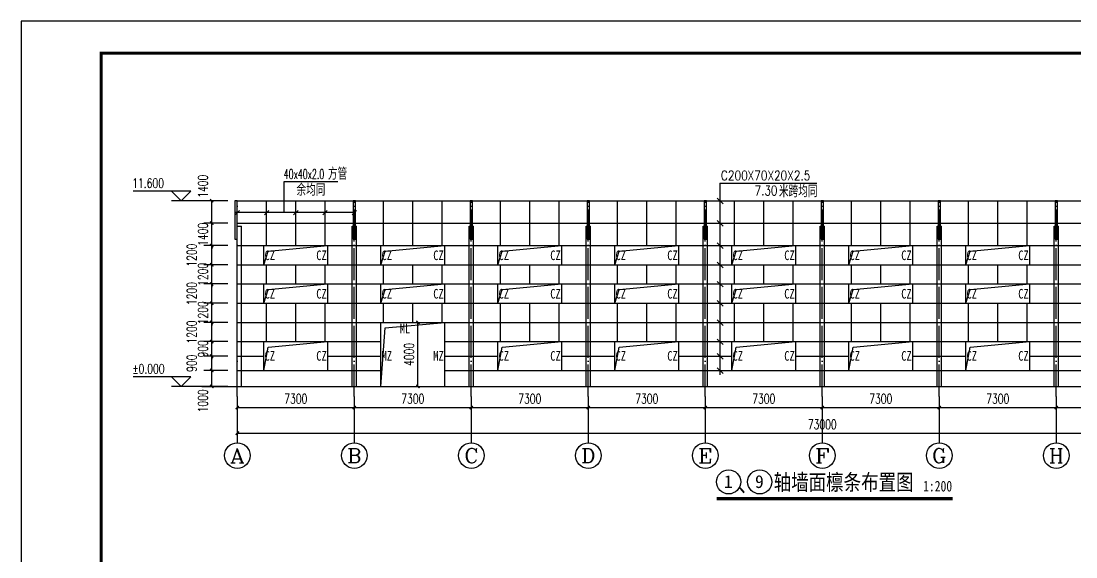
# Model space of a CAD drawing. Extents: x 37237700 to 37865026, y 138877 to 347670.
# Drawn here: x 37651666 to 37717483, y 189414 to 222877 of the extents above; entities that cross this region are included whole.
import ezdxf
from ezdxf.enums import TextEntityAlignment as Align

# ---------------------------------------------------------------- set-up
doc = ezdxf.new("R2010")
doc.units = 0
doc.header["$LTSCALE"] = 1000
doc.header["$MEASUREMENT"] = 0
doc.linetypes.add('ACAD_ISO04W100', pattern=[30.5, 24, -3, 0.5, -3])
doc.linetypes.add('DOTE', pattern=[2.42, 2, -0.2, 0.02, -0.2])
doc.layers.get('0').update_dxf_attribs({"linetype": 'CONTINUOUS'})
doc.layers.get('DEFPOINTS').update_dxf_attribs({"linetype": 'CONTINUOUS'})
for name, color, linetype in [('AXIS', 3, 'CONTINUOUS'), ('AXIS_TEXT', 7, 'CONTINUOUS'), ('DIM_ELEV', 3, 'CONTINUOUS'), ('DOTE', 1, 'ACAD_ISO04W100'), ('PUB_DIM', 3, 'CONTINUOUS'), ('PUB_TEXT', 7, 'CONTINUOUS'), ('PUB_TITLE', 4, 'CONTINUOUS')]:
    doc.layers.add(name, color=color, linetype=linetype)
doc.styles.add('-宋体', font='', dxfattribs={"width": 0.8})
doc.styles.add('_HZTXT', font='txt.shx', dxfattribs={"width": 0.8, "bigfont": 'hztxt.shx'})
doc.styles.add('_TCH_AXIS', font='COMPLEX', dxfattribs={"bigfont": 'GBCBIG'})
doc.styles.add('_TCH_DIM', font='SIMPLEX', dxfattribs={"bigfont": 'GBCBIG'})
doc.styles.add('_TCH_DIM_T3', font='SIMPLEX', dxfattribs={"width": 0.705882, "bigfont": 'GBCBIG'})
doc.styles.add('_TXT', font='SIMPLEX.shx', dxfattribs={"width": 0.6})
doc.styles.add('DIM_FONT', font='SIMPLEX.shx', dxfattribs={"width": 0.8})
doc.styles.get('-宋体').set_extended_font_data('SimSun')
doc.dimstyles.new('_TCH_ARCH&&200', dxfattribs={"dimtxt": 595, "dimasz": 200, "dimexe": 500, "dimexo": 600, "dimgap": 252.5, "dimtad": 1, "dimdec": 0, "dimzin": 0, "dimdsep": 46, "dimtxsty": '_TCH_DIM_T3', "dimblk": 'ARCHTICK', "dimcen": 0.09, "dimclrt": 7, "dimazin": 2, "dimtfac": 1, "dimtdec": 0, "dimtix": 1, "dimtmove": 2, "dimatfit": 3, "dimfxl": 1, "dimtolj": 1, "dimtzin": 0, "dimarcsym": 0})

# ---------------------------------------------------------------- blocks, each defined once
blk = doc.blocks.new('_ArchTick')
at = {"color": 0, "linetype": 'ByBlock', "const_width": 0.4}
blk.add_lwpolyline([(-0.5, -0.5), (0.5, 0.5)], dxfattribs=at)
blk = doc.blocks.new('*D1884')
at = {"layer": 'DEFPOINTS', "color": 0}
for p in [(37676425, 204060), (37676425, 204060), (37676425, 200060)]:
    blk.add_point(p, dxfattribs=at)
at = {"layer": 'PUB_DIM', "color": 0, "lineweight": -2}
for p, q in [((37675825, 204060), (37675925, 204060)), ((37676425, 200060), (37676425, 204060)), ((37675825, 200060), (37675925, 200060))]:
    blk.add_line(p, q, dxfattribs=at)
at = {"layer": 'PUB_DIM', "color": 0, "lineweight": -2, "xscale": 200, "yscale": 200, "zscale": 200}
for p, rotation in [((37676425, 204060), 90), ((37676425, 200060), 270)]:
    blk.add_blockref('_ArchTick', p, dxfattribs=dict(at, rotation=rotation))
at = {"layer": 'PUB_DIM', "color": 7, "insert": (37675875, 202060), "char_height": 595, "attachment_point": 5, "rotation": 90, "style": '_TCH_DIM_T3'}
blk.add_mtext('\\A1;4000', dxfattribs=at)
blk = doc.blocks.new('*D1885')
at = {"layer": 'DEFPOINTS', "color": 0}
for p in [(37663561, 211660), (37665158, 211660), (37665158, 210260)]:
    blk.add_point(p, dxfattribs=at)
at = {"layer": 'PUB_DIM', "color": 0, "lineweight": -2}
for p, q in [((37664558, 211660), (37663061, 211660)), ((37663561, 210260), (37663561, 211660)), ((37664558, 210260), (37663061, 210260))]:
    blk.add_line(p, q, dxfattribs=at)
at = {"layer": 'PUB_DIM', "color": 0, "lineweight": -2, "xscale": 200, "yscale": 200, "zscale": 200}
for p, rotation in [((37663561, 211660), 90), ((37663561, 210260), 270)]:
    blk.add_blockref('_ArchTick', p, dxfattribs=dict(at, rotation=rotation))
at = {"layer": 'PUB_DIM', "color": 7, "insert": (37663011, 212560), "char_height": 595, "attachment_point": 5, "rotation": 90, "style": '_TCH_DIM_T3'}
blk.add_mtext('\\A1;1400', dxfattribs=at)
blk = doc.blocks.new('*D1886')
at = {"layer": 'DEFPOINTS', "color": 0}
for p in [(37663561, 210260), (37665158, 210260), (37665158, 208860)]:
    blk.add_point(p, dxfattribs=at)
at = {"layer": 'PUB_DIM', "color": 0, "lineweight": -2}
for p, q in [((37664558, 210260), (37663061, 210260)), ((37663561, 210260), (37663561, 210460)), ((37663561, 208860), (37663561, 210260)), ((37664558, 208860), (37663061, 208860)), ((37663561, 208860), (37663561, 208660))]:
    blk.add_line(p, q, dxfattribs=at)
at = {"layer": 'PUB_DIM', "color": 0, "lineweight": -2, "xscale": 200, "yscale": 200, "zscale": 200}
for p, rotation in [((37663561, 210260), 270), ((37663561, 208860), 90)]:
    blk.add_blockref('_ArchTick', p, dxfattribs=dict(at, rotation=rotation))
at = {"layer": 'PUB_DIM', "color": 7, "insert": (37663011, 209560), "char_height": 595, "attachment_point": 5, "rotation": 90, "style": '_TCH_DIM_T3'}
blk.add_mtext('\\A1;1400', dxfattribs=at)
blk = doc.blocks.new('*D1887')
at = {"layer": 'DEFPOINTS', "color": 0}
for p in [(37663561, 208860), (37665158, 208860), (37665158, 207660)]:
    blk.add_point(p, dxfattribs=at)
at = {"layer": 'PUB_DIM', "color": 0, "lineweight": -2}
for p, q in [((37664558, 208860), (37663061, 208860)), ((37663561, 207660), (37663561, 208860)), ((37664558, 207660), (37663061, 207660))]:
    blk.add_line(p, q, dxfattribs=at)
at = {"layer": 'PUB_DIM', "color": 0, "lineweight": -2, "xscale": 200, "yscale": 200, "zscale": 200}
for p, rotation in [((37663561, 208860), 90), ((37663561, 207660), 270)]:
    blk.add_blockref('_ArchTick', p, dxfattribs=dict(at, rotation=rotation))
at = {"layer": 'PUB_DIM', "color": 7, "insert": (37662311, 208260), "char_height": 595, "attachment_point": 5, "rotation": 90, "style": '_TCH_DIM_T3'}
blk.add_mtext('\\A1;1200', dxfattribs=at)
blk = doc.blocks.new('*D1888')
at = {"layer": 'DEFPOINTS', "color": 0}
for p in [(37663561, 207660), (37665158, 207660), (37665158, 206460)]:
    blk.add_point(p, dxfattribs=at)
at = {"layer": 'PUB_DIM', "color": 0, "lineweight": -2}
for p, q in [((37664558, 207660), (37663061, 207660)), ((37663561, 207660), (37663561, 207860)), ((37663561, 206460), (37663561, 207660)), ((37664558, 206460), (37663061, 206460)), ((37663561, 206460), (37663561, 206260))]:
    blk.add_line(p, q, dxfattribs=at)
at = {"layer": 'PUB_DIM', "color": 0, "lineweight": -2, "xscale": 200, "yscale": 200, "zscale": 200}
for p, rotation in [((37663561, 207660), 270), ((37663561, 206460), 90)]:
    blk.add_blockref('_ArchTick', p, dxfattribs=dict(at, rotation=rotation))
at = {"layer": 'PUB_DIM', "color": 7, "insert": (37663011, 207060), "char_height": 595, "attachment_point": 5, "rotation": 90, "style": '_TCH_DIM_T3'}
blk.add_mtext('\\A1;1200', dxfattribs=at)
blk = doc.blocks.new('*D1889')
at = {"layer": 'DEFPOINTS', "color": 0}
for p in [(37663561, 206460), (37665158, 206460), (37665158, 205260)]:
    blk.add_point(p, dxfattribs=at)
at = {"layer": 'PUB_DIM', "color": 0, "lineweight": -2}
for p, q in [((37664558, 206460), (37663061, 206460)), ((37663561, 205260), (37663561, 206460)), ((37664558, 205260), (37663061, 205260))]:
    blk.add_line(p, q, dxfattribs=at)
at = {"layer": 'PUB_DIM', "color": 0, "lineweight": -2, "xscale": 200, "yscale": 200, "zscale": 200}
for p, rotation in [((37663561, 206460), 90), ((37663561, 205260), 270)]:
    blk.add_blockref('_ArchTick', p, dxfattribs=dict(at, rotation=rotation))
at = {"layer": 'PUB_DIM', "color": 7, "insert": (37662311, 205860), "char_height": 595, "attachment_point": 5, "rotation": 90, "style": '_TCH_DIM_T3'}
blk.add_mtext('\\A1;1200', dxfattribs=at)
blk = doc.blocks.new('*D1890')
at = {"layer": 'DEFPOINTS', "color": 0}
for p in [(37663561, 205260), (37665158, 205260), (37665158, 204060)]:
    blk.add_point(p, dxfattribs=at)
at = {"layer": 'PUB_DIM', "color": 0, "lineweight": -2}
for p, q in [((37663561, 205260), (37663561, 205460)), ((37664558, 205260), (37663061, 205260)), ((37663561, 204060), (37663561, 205260)), ((37664558, 204060), (37663061, 204060)), ((37663561, 204060), (37663561, 203860))]:
    blk.add_line(p, q, dxfattribs=at)
at = {"layer": 'PUB_DIM', "color": 0, "lineweight": -2, "xscale": 200, "yscale": 200, "zscale": 200}
for p, rotation in [((37663561, 205260), 270), ((37663561, 204060), 90)]:
    blk.add_blockref('_ArchTick', p, dxfattribs=dict(at, rotation=rotation))
at = {"layer": 'PUB_DIM', "color": 7, "insert": (37663011, 204660), "char_height": 595, "attachment_point": 5, "rotation": 90, "style": '_TCH_DIM_T3'}
blk.add_mtext('\\A1;1200', dxfattribs=at)
blk = doc.blocks.new('*D1891')
at = {"layer": 'DEFPOINTS', "color": 0}
for p in [(37663561, 204060), (37665158, 204060), (37665158, 202860)]:
    blk.add_point(p, dxfattribs=at)
at = {"layer": 'PUB_DIM', "color": 0, "lineweight": -2}
for p, q in [((37664558, 204060), (37663061, 204060)), ((37663561, 202860), (37663561, 204060)), ((37664558, 202860), (37663061, 202860))]:
    blk.add_line(p, q, dxfattribs=at)
at = {"layer": 'PUB_DIM', "color": 0, "lineweight": -2, "xscale": 200, "yscale": 200, "zscale": 200}
for p, rotation in [((37663561, 204060), 90), ((37663561, 202860), 270)]:
    blk.add_blockref('_ArchTick', p, dxfattribs=dict(at, rotation=rotation))
at = {"layer": 'PUB_DIM', "color": 7, "insert": (37662311, 203460), "char_height": 595, "attachment_point": 5, "rotation": 90, "style": '_TCH_DIM_T3'}
blk.add_mtext('\\A1;1200', dxfattribs=at)
blk = doc.blocks.new('*D1892')
at = {"layer": 'DEFPOINTS', "color": 0}
for p in [(37663561, 202860), (37665158, 202860), (37665158, 201960)]:
    blk.add_point(p, dxfattribs=at)
at = {"layer": 'PUB_DIM', "color": 0, "lineweight": -2}
for p, q in [((37664558, 202860), (37663061, 202860)), ((37663561, 202860), (37663561, 203060)), ((37663561, 201960), (37663561, 202860)), ((37664558, 201960), (37663061, 201960)), ((37663561, 201960), (37663561, 201760))]:
    blk.add_line(p, q, dxfattribs=at)
at = {"layer": 'PUB_DIM', "color": 0, "lineweight": -2, "xscale": 200, "yscale": 200, "zscale": 200}
for p, rotation in [((37663561, 202860), 270), ((37663561, 201960), 90)]:
    blk.add_blockref('_ArchTick', p, dxfattribs=dict(at, rotation=rotation))
at = {"layer": 'PUB_DIM', "color": 7, "insert": (37663011, 202410), "char_height": 595, "attachment_point": 5, "rotation": 90, "style": '_TCH_DIM_T3'}
blk.add_mtext('\\A1;900', dxfattribs=at)
blk = doc.blocks.new('*D1893')
at = {"layer": 'DEFPOINTS', "color": 0}
for p in [(37663561, 201960), (37665158, 201960), (37665158, 201060)]:
    blk.add_point(p, dxfattribs=at)
at = {"layer": 'PUB_DIM', "color": 0, "lineweight": -2}
for p, q in [((37664558, 201960), (37663061, 201960)), ((37663561, 201060), (37663561, 201960)), ((37664558, 201060), (37663061, 201060))]:
    blk.add_line(p, q, dxfattribs=at)
at = {"layer": 'PUB_DIM', "color": 0, "lineweight": -2, "xscale": 200, "yscale": 200, "zscale": 200}
for p, rotation in [((37663561, 201960), 90), ((37663561, 201060), 270)]:
    blk.add_blockref('_ArchTick', p, dxfattribs=dict(at, rotation=rotation))
at = {"layer": 'PUB_DIM', "color": 7, "insert": (37662311, 201510), "char_height": 595, "attachment_point": 5, "rotation": 90, "style": '_TCH_DIM_T3'}
blk.add_mtext('\\A1;900', dxfattribs=at)
blk = doc.blocks.new('*D1894')
at = {"layer": 'DEFPOINTS', "color": 0}
for p in [(37663561, 201060), (37665158, 201060), (37665158, 200060)]:
    blk.add_point(p, dxfattribs=at)
at = {"layer": 'PUB_DIM', "color": 0, "lineweight": -2}
for p, q in [((37664558, 201060), (37663061, 201060)), ((37663561, 200060), (37663561, 201060)), ((37664558, 200060), (37663061, 200060))]:
    blk.add_line(p, q, dxfattribs=at)
at = {"layer": 'PUB_DIM', "color": 0, "lineweight": -2, "xscale": 200, "yscale": 200, "zscale": 200}
for p, rotation in [((37663561, 201060), 90), ((37663561, 200060), 270)]:
    blk.add_blockref('_ArchTick', p, dxfattribs=dict(at, rotation=rotation))
at = {"layer": 'PUB_DIM', "color": 7, "insert": (37663011, 199160), "char_height": 595, "attachment_point": 5, "rotation": 90, "style": '_TCH_DIM_T3'}
blk.add_mtext('\\A1;1000', dxfattribs=at)
blk = doc.blocks.new('*D1906')
at = {"layer": 'AXIS', "color": 0, "lineweight": -2}
for p, q in [((37665158, 198833), (37665158, 198242)), ((37672458, 198833), (37672458, 198242)), ((37665158, 198742), (37672458, 198742))]:
    blk.add_line(p, q, dxfattribs=at)
at = {"layer": 'DEFPOINTS', "color": 0}
for p in [(37665158, 199433), (37672458, 199433), (37672458, 198742)]:
    blk.add_point(p, dxfattribs=at)
at = {"layer": 'AXIS', "color": 0, "lineweight": -2, "xscale": 200, "yscale": 200, "zscale": 200, "rotation": 180}
blk.add_blockref('_ArchTick', (37665158, 198742), dxfattribs=at)
at = {"layer": 'AXIS', "color": 0, "lineweight": -2, "xscale": 200, "yscale": 200, "zscale": 200}
blk.add_blockref('_ArchTick', (37672458, 198742), dxfattribs=at)
at = {"layer": 'AXIS', "color": 7, "insert": (37668808, 199292), "char_height": 595, "attachment_point": 5, "style": '_TCH_DIM_T3'}
blk.add_mtext('\\A1;7300', dxfattribs=at)
blk = doc.blocks.new('*D1907')
at = {"layer": 'AXIS', "color": 0, "lineweight": -2}
for p, q in [((37672458, 198833), (37672458, 198242)), ((37679758, 198833), (37679758, 198242)), ((37672458, 198742), (37679758, 198742))]:
    blk.add_line(p, q, dxfattribs=at)
at = {"layer": 'DEFPOINTS', "color": 0}
for p in [(37672458, 199433), (37679758, 199433), (37679758, 198742)]:
    blk.add_point(p, dxfattribs=at)
at = {"layer": 'AXIS', "color": 0, "lineweight": -2, "xscale": 200, "yscale": 200, "zscale": 200, "rotation": 180}
blk.add_blockref('_ArchTick', (37672458, 198742), dxfattribs=at)
at = {"layer": 'AXIS', "color": 0, "lineweight": -2, "xscale": 200, "yscale": 200, "zscale": 200}
blk.add_blockref('_ArchTick', (37679758, 198742), dxfattribs=at)
at = {"layer": 'AXIS', "color": 7, "insert": (37676108, 199292), "char_height": 595, "attachment_point": 5, "style": '_TCH_DIM_T3'}
blk.add_mtext('\\A1;7300', dxfattribs=at)
blk = doc.blocks.new('*D1908')
at = {"layer": 'AXIS', "color": 0, "lineweight": -2}
for p, q in [((37679758, 198833), (37679758, 198242)), ((37687058, 198833), (37687058, 198242)), ((37679758, 198742), (37687058, 198742))]:
    blk.add_line(p, q, dxfattribs=at)
at = {"layer": 'DEFPOINTS', "color": 0}
for p in [(37679758, 199433), (37687058, 199433), (37687058, 198742)]:
    blk.add_point(p, dxfattribs=at)
at = {"layer": 'AXIS', "color": 0, "lineweight": -2, "xscale": 200, "yscale": 200, "zscale": 200, "rotation": 180}
blk.add_blockref('_ArchTick', (37679758, 198742), dxfattribs=at)
at = {"layer": 'AXIS', "color": 0, "lineweight": -2, "xscale": 200, "yscale": 200, "zscale": 200}
blk.add_blockref('_ArchTick', (37687058, 198742), dxfattribs=at)
at = {"layer": 'AXIS', "color": 7, "insert": (37683408, 199292), "char_height": 595, "attachment_point": 5, "style": '_TCH_DIM_T3'}
blk.add_mtext('\\A1;7300', dxfattribs=at)
blk = doc.blocks.new('*D1909')
at = {"layer": 'AXIS', "color": 0, "lineweight": -2}
for p, q in [((37687058, 198833), (37687058, 198242)), ((37694358, 198833), (37694358, 198242)), ((37687058, 198742), (37694358, 198742))]:
    blk.add_line(p, q, dxfattribs=at)
at = {"layer": 'DEFPOINTS', "color": 0}
for p in [(37687058, 199433), (37694358, 199433), (37694358, 198742)]:
    blk.add_point(p, dxfattribs=at)
at = {"layer": 'AXIS', "color": 0, "lineweight": -2, "xscale": 200, "yscale": 200, "zscale": 200, "rotation": 180}
blk.add_blockref('_ArchTick', (37687058, 198742), dxfattribs=at)
at = {"layer": 'AXIS', "color": 0, "lineweight": -2, "xscale": 200, "yscale": 200, "zscale": 200}
blk.add_blockref('_ArchTick', (37694358, 198742), dxfattribs=at)
at = {"layer": 'AXIS', "color": 7, "insert": (37690708, 199292), "char_height": 595, "attachment_point": 5, "style": '_TCH_DIM_T3'}
blk.add_mtext('\\A1;7300', dxfattribs=at)
blk = doc.blocks.new('*D1910')
at = {"layer": 'AXIS', "color": 0, "lineweight": -2}
for p, q in [((37694358, 198833), (37694358, 198242)), ((37701658, 198833), (37701658, 198242)), ((37694358, 198742), (37701658, 198742))]:
    blk.add_line(p, q, dxfattribs=at)
at = {"layer": 'DEFPOINTS', "color": 0}
for p in [(37694358, 199433), (37701658, 199433), (37701658, 198742)]:
    blk.add_point(p, dxfattribs=at)
at = {"layer": 'AXIS', "color": 0, "lineweight": -2, "xscale": 200, "yscale": 200, "zscale": 200, "rotation": 180}
blk.add_blockref('_ArchTick', (37694358, 198742), dxfattribs=at)
at = {"layer": 'AXIS', "color": 0, "lineweight": -2, "xscale": 200, "yscale": 200, "zscale": 200}
blk.add_blockref('_ArchTick', (37701658, 198742), dxfattribs=at)
at = {"layer": 'AXIS', "color": 7, "insert": (37698008, 199292), "char_height": 595, "attachment_point": 5, "style": '_TCH_DIM_T3'}
blk.add_mtext('\\A1;7300', dxfattribs=at)
blk = doc.blocks.new('*D1911')
at = {"layer": 'AXIS', "color": 0, "lineweight": -2}
for p, q in [((37701658, 198833), (37701658, 198242)), ((37708958, 198833), (37708958, 198242)), ((37701658, 198742), (37708958, 198742))]:
    blk.add_line(p, q, dxfattribs=at)
at = {"layer": 'DEFPOINTS', "color": 0}
for p in [(37701658, 199433), (37708958, 199433), (37708958, 198742)]:
    blk.add_point(p, dxfattribs=at)
at = {"layer": 'AXIS', "color": 0, "lineweight": -2, "xscale": 200, "yscale": 200, "zscale": 200, "rotation": 180}
blk.add_blockref('_ArchTick', (37701658, 198742), dxfattribs=at)
at = {"layer": 'AXIS', "color": 0, "lineweight": -2, "xscale": 200, "yscale": 200, "zscale": 200}
blk.add_blockref('_ArchTick', (37708958, 198742), dxfattribs=at)
at = {"layer": 'AXIS', "color": 7, "insert": (37705308, 199292), "char_height": 595, "attachment_point": 5, "style": '_TCH_DIM_T3'}
blk.add_mtext('\\A1;7300', dxfattribs=at)
blk = doc.blocks.new('*D1912')
at = {"layer": 'AXIS', "color": 0, "lineweight": -2}
for p, q in [((37708958, 198833), (37708958, 198242)), ((37716258, 198833), (37716258, 198242)), ((37708958, 198742), (37716258, 198742))]:
    blk.add_line(p, q, dxfattribs=at)
at = {"layer": 'DEFPOINTS', "color": 0}
for p in [(37708958, 199433), (37716258, 199433), (37716258, 198742)]:
    blk.add_point(p, dxfattribs=at)
at = {"layer": 'AXIS', "color": 0, "lineweight": -2, "xscale": 200, "yscale": 200, "zscale": 200, "rotation": 180}
blk.add_blockref('_ArchTick', (37708958, 198742), dxfattribs=at)
at = {"layer": 'AXIS', "color": 0, "lineweight": -2, "xscale": 200, "yscale": 200, "zscale": 200}
blk.add_blockref('_ArchTick', (37716258, 198742), dxfattribs=at)
at = {"layer": 'AXIS', "color": 7, "insert": (37712608, 199292), "char_height": 595, "attachment_point": 5, "style": '_TCH_DIM_T3'}
blk.add_mtext('\\A1;7300', dxfattribs=at)
blk = doc.blocks.new('*D1913')
at = {"layer": 'AXIS', "color": 0, "lineweight": -2}
for p, q in [((37716258, 198833), (37716258, 198242)), ((37723558, 198833), (37723558, 198242)), ((37716258, 198742), (37723558, 198742))]:
    blk.add_line(p, q, dxfattribs=at)
at = {"layer": 'DEFPOINTS', "color": 0}
for p in [(37716258, 199433), (37723558, 199433), (37723558, 198742)]:
    blk.add_point(p, dxfattribs=at)
at = {"layer": 'AXIS', "color": 0, "lineweight": -2, "xscale": 200, "yscale": 200, "zscale": 200, "rotation": 180}
blk.add_blockref('_ArchTick', (37716258, 198742), dxfattribs=at)
at = {"layer": 'AXIS', "color": 0, "lineweight": -2, "xscale": 200, "yscale": 200, "zscale": 200}
blk.add_blockref('_ArchTick', (37723558, 198742), dxfattribs=at)
at = {"layer": 'AXIS', "color": 7, "insert": (37719908, 199292), "char_height": 595, "attachment_point": 5, "style": '_TCH_DIM_T3'}
blk.add_mtext('\\A1;7300', dxfattribs=at)
blk = doc.blocks.new('*D1916')
at = {"layer": 'AXIS', "color": 0, "lineweight": -2}
for p, q in [((37665158, 198833), (37665158, 196642)), ((37738158, 198833), (37738158, 196642)), ((37665158, 197142), (37738158, 197142))]:
    blk.add_line(p, q, dxfattribs=at)
at = {"layer": 'DEFPOINTS', "color": 0}
for p in [(37665158, 199433), (37738158, 199433), (37738158, 197142)]:
    blk.add_point(p, dxfattribs=at)
at = {"layer": 'AXIS', "color": 0, "lineweight": -2, "xscale": 200, "yscale": 200, "zscale": 200, "rotation": 180}
blk.add_blockref('_ArchTick', (37665158, 197142), dxfattribs=at)
at = {"layer": 'AXIS', "color": 0, "lineweight": -2, "xscale": 200, "yscale": 200, "zscale": 200}
blk.add_blockref('_ArchTick', (37738158, 197142), dxfattribs=at)
at = {"layer": 'AXIS', "color": 7, "insert": (37701658, 197692), "char_height": 595, "attachment_point": 5, "style": '_TCH_DIM_T3'}
blk.add_mtext('\\A1;73000', dxfattribs=at)

msp = doc.modelspace()

# ---------------------------------------------------------------- linework, layer by layer
for p, q in [((37668081.9, 210913.9, 0), (37668081.9, 212855.1, 0)), ((37668081.9, 212855.1, 0), (37671438, 212855.1, 0)), ((37695275, 212750.2), (37701316.6, 212750.2)), ((37695275, 212750.2), (37695275, 200778.5)), ((37665158.5, 211660.3), (37665008.5, 211660.3)), ((37665008.5, 211660.3), (37665008.5, 209251.4)), ((37665158.5, 211660.3), (37665008.5, 211660.3)), ((37665158.5, 211660.3), (37738158.5, 211660.3)), ((37665158.5, 209251.4), (37665158.5, 211660.3)), ((37666983.5, 208860.3), (37666983.5, 211660.3)), ((37668808.5, 208860.3), (37668808.5, 211660.3)), ((37670633.5, 208860.3), (37670633.5, 211660.3)), ((37672383.5, 211660.3), (37672383.5, 209251.4)), ((37672533.5, 211660.3), (37672383.5, 211660.3)), ((37672383.5, 211660.3), (37672383.5, 209251.4)), ((37672533.5, 211660.3), (37672383.5, 211660.3)), ((37672533.5, 209251.4), (37672533.5, 211660.3)), ((37672533.5, 209251.4), (37672533.5, 211660.3)), ((37674283.5, 208860.3), (37674283.5, 211660.3)), ((37676108.5, 208860.3), (37676108.5, 211660.3)), ((37677933.5, 208860.3), (37677933.5, 211660.3)), ((37679683.5, 211660.3), (37679683.5, 209251.4)), ((37679833.5, 211660.3), (37679683.5, 211660.3)), ((37679683.5, 211660.3), (37679683.5, 209251.4)), ((37679833.5, 211660.3), (37679683.5, 211660.3)), ((37679833.5, 209251.4), (37679833.5, 211660.3)), ((37679833.5, 209251.4), (37679833.5, 211660.3)), ((37681583.5, 208860.3), (37681583.5, 211660.3)), ((37683408.5, 208860.3), (37683408.5, 211660.3)), ((37685233.5, 208860.3), (37685233.5, 211660.3)), ((37686983.5, 211660.3), (37686983.5, 209251.4)), ((37687133.5, 211660.3), (37686983.5, 211660.3)), ((37686983.5, 211660.3), (37686983.5, 209251.4)), ((37687133.5, 211660.3), (37686983.5, 211660.3)), ((37687133.5, 209251.4), (37687133.5, 211660.3)), ((37687133.5, 209251.4), (37687133.5, 211660.3)), ((37688883.5, 208860.3), (37688883.5, 211660.3)), ((37690708.5, 208860.3), (37690708.5, 211660.3)), ((37692533.5, 208860.3), (37692533.5, 211660.3)), ((37694283.5, 211660.3), (37694283.5, 209251.4)), ((37694433.5, 211660.3), (37694283.5, 211660.3)), ((37694283.5, 211660.3), (37694283.5, 209251.4)), ((37694433.5, 211660.3), (37694283.5, 211660.3)), ((37694433.5, 209251.4), (37694433.5, 211660.3)), ((37694433.5, 209251.4), (37694433.5, 211660.3)), ((37695101, 211819.1), (37695482.4, 211471)), ((37696183.5, 208860.3), (37696183.5, 211660.3)), ((37698008.5, 208860.3), (37698008.5, 211660.3)), ((37699833.5, 208860.3), (37699833.5, 211660.3)), ((37701583.5, 211660.3), (37701583.5, 209251.4)), ((37701733.5, 211660.3), (37701583.5, 211660.3)), ((37701583.5, 211660.3), (37701583.5, 209251.4)), ((37701733.5, 211660.3), (37701583.5, 211660.3)), ((37701733.5, 209251.4), (37701733.5, 211660.3)), ((37701733.5, 209251.4), (37701733.5, 211660.3)), ((37703483.5, 208860.3), (37703483.5, 211660.3)), ((37705308.5, 208860.3), (37705308.5, 211660.3)), ((37707133.5, 208860.3), (37707133.5, 211660.3)), ((37708883.5, 211660.3), (37708883.5, 209251.4)), ((37709033.5, 211660.3), (37708883.5, 211660.3)), ((37708883.5, 211660.3), (37708883.5, 209251.4)), ((37709033.5, 211660.3), (37708883.5, 211660.3)), ((37709033.5, 209251.4), (37709033.5, 211660.3)), ((37709033.5, 209251.4), (37709033.5, 211660.3)), ((37710783.5, 208860.3), (37710783.5, 211660.3)), ((37712608.5, 208860.3), (37712608.5, 211660.3)), ((37714433.5, 208860.3), (37714433.5, 211660.3)), ((37716183.5, 211660.3), (37716183.5, 209251.4)), ((37716333.5, 211660.3), (37716183.5, 211660.3)), ((37716183.5, 211660.3), (37716183.5, 209251.4)), ((37716333.5, 211660.3), (37716183.5, 211660.3)), ((37716333.5, 209251.4), (37716333.5, 211660.3)), ((37716333.5, 209251.4), (37716333.5, 211660.3)), ((37665295.5, 211050.9), (37665021.5, 210776.9)), ((37672505.8, 210913.9), (37665070.5, 210913.9)), ((37667120.5, 211050.9), (37666846.5, 210776.9)), ((37668945.5, 211050.9), (37668671.5, 210776.9)), ((37670770.5, 211050.9), (37670496.5, 210776.9)), ((37672595.5, 211050.9), (37672321.5, 210776.9)), ((37665158.5, 210260.3), (37738158.5, 210260.3)), ((37665158.5, 200060.3), (37665158.5, 210060.3)), ((37665158.5, 210060.3), (37665418.5, 210060.3)), ((37665418.5, 200060.3), (37665418.5, 210060.3)), ((37672328.5, 200060.3), (37672328.5, 210060.3)), ((37672328.5, 210060.3), (37672588.5, 210060.3)), ((37672588.5, 200060.3), (37672588.5, 210060.3)), ((37679628.5, 200060.3), (37679628.5, 210060.3)), ((37679628.5, 210060.3), (37679888.5, 210060.3)), ((37679888.5, 200060.3), (37679888.5, 210060.3)), ((37686928.5, 200060.3), (37686928.5, 210060.3)), ((37686928.5, 210060.3), (37687188.5, 210060.3)), ((37687188.5, 200060.3), (37687188.5, 210060.3)), ((37694228.5, 200060.3), (37694228.5, 210060.3)), ((37694228.5, 210060.3), (37694488.5, 210060.3)), ((37694488.5, 200060.3), (37694488.5, 210060.3)), ((37695101, 210419.1), (37695482.4, 210071)), ((37701528.5, 200060.3), (37701528.5, 210060.3)), ((37701528.5, 210060.3), (37701788.5, 210060.3)), ((37701788.5, 200060.3), (37701788.5, 210060.3)), ((37708828.5, 200060.3), (37708828.5, 210060.3)), ((37708828.5, 210060.3), (37709088.5, 210060.3)), ((37709088.5, 200060.3), (37709088.5, 210060.3)), ((37716128.5, 200060.3), (37716128.5, 210060.3)), ((37716128.5, 210060.3), (37716388.5, 210060.3)), ((37716388.5, 200060.3), (37716388.5, 210060.3)), ((37665008.5, 209251.4), (37665158.5, 209251.4)), ((37665008.5, 209251.4), (37665158.5, 209251.4)), ((37665158.5, 208860.3), (37738158.5, 208860.3)), ((37666808.5, 207660.3), (37666808.5, 208860.3)), ((37670808.5, 207660.3), (37670808.5, 208860.3)), ((37672383.5, 209251.4), (37672533.5, 209251.4)), ((37672383.5, 209251.4), (37672533.5, 209251.4)), ((37674108.5, 207660.3), (37674108.5, 208860.3)), ((37678108.5, 207660.3), (37678108.5, 208860.3)), ((37679683.5, 209251.4), (37679833.5, 209251.4)), ((37679683.5, 209251.4), (37679833.5, 209251.4)), ((37681408.5, 207660.3), (37681408.5, 208860.3)), ((37685408.5, 207660.3), (37685408.5, 208860.3)), ((37686983.5, 209251.4), (37687133.5, 209251.4)), ((37686983.5, 209251.4), (37687133.5, 209251.4)), ((37688708.5, 207660.3), (37688708.5, 208860.3)), ((37692708.5, 207660.3), (37692708.5, 208860.3)), ((37694283.5, 209251.4), (37694433.5, 209251.4)), ((37694283.5, 209251.4), (37694433.5, 209251.4)), ((37695101, 209019.1), (37695482.4, 208671)), ((37696008.5, 207660.3), (37696008.5, 208860.3)), ((37700008.5, 207660.3), (37700008.5, 208860.3)), ((37701583.5, 209251.4), (37701733.5, 209251.4)), ((37701583.5, 209251.4), (37701733.5, 209251.4)), ((37703308.5, 207660.3), (37703308.5, 208860.3)), ((37707308.5, 207660.3), (37707308.5, 208860.3)), ((37708883.5, 209251.4), (37709033.5, 209251.4)), ((37708883.5, 209251.4), (37709033.5, 209251.4)), ((37710608.5, 207660.3), (37710608.5, 208860.3)), ((37714608.5, 207660.3), (37714608.5, 208860.3)), ((37716183.5, 209251.4), (37716333.5, 209251.4)), ((37716183.5, 209251.4), (37716333.5, 209251.4)), ((37665158.5, 207660.3), (37738158.5, 207660.3)), ((37666983.5, 206460.3), (37666983.5, 207660.3)), ((37668808.5, 206460.3), (37668808.5, 207660.3)), ((37670633.5, 206460.3), (37670633.5, 207660.3)), ((37674283.5, 206460.3), (37674283.5, 207660.3)), ((37676108.5, 206460.3), (37676108.5, 207660.3)), ((37677933.5, 206460.3), (37677933.5, 207660.3)), ((37681583.5, 206460.3), (37681583.5, 207660.3)), ((37683408.5, 206460.3), (37683408.5, 207660.3)), ((37685233.5, 206460.3), (37685233.5, 207660.3)), ((37688883.5, 206460.3), (37688883.5, 207660.3)), ((37690708.5, 206460.3), (37690708.5, 207660.3)), ((37692533.5, 206460.3), (37692533.5, 207660.3)), ((37695101, 207819.1), (37695482.4, 207471)), ((37696183.5, 206460.3), (37696183.5, 207660.3)), ((37698008.5, 206460.3), (37698008.5, 207660.3)), ((37699833.5, 206460.3), (37699833.5, 207660.3)), ((37703483.5, 206460.3), (37703483.5, 207660.3)), ((37705308.5, 206460.3), (37705308.5, 207660.3)), ((37707133.5, 206460.3), (37707133.5, 207660.3)), ((37710783.5, 206460.3), (37710783.5, 207660.3)), ((37712608.5, 206460.3), (37712608.5, 207660.3)), ((37714433.5, 206460.3), (37714433.5, 207660.3)), ((37665158.5, 206460.3), (37738158.5, 206460.3)), ((37666808.5, 205260.3), (37666808.5, 206460.3)), ((37670808.5, 205260.3), (37670808.5, 206460.3)), ((37674108.5, 205260.3), (37674108.5, 206460.3)), ((37678108.5, 205260.3), (37678108.5, 206460.3)), ((37681408.5, 205260.3), (37681408.5, 206460.3)), ((37685408.5, 205260.3), (37685408.5, 206460.3)), ((37688708.5, 205260.3), (37688708.5, 206460.3)), ((37692708.5, 205260.3), (37692708.5, 206460.3)), ((37695101, 206619.1), (37695482.4, 206271)), ((37696008.5, 205260.3), (37696008.5, 206460.3)), ((37700008.5, 205260.3), (37700008.5, 206460.3)), ((37703308.5, 205260.3), (37703308.5, 206460.3)), ((37707308.5, 205260.3), (37707308.5, 206460.3)), ((37710608.5, 205260.3), (37710608.5, 206460.3)), ((37714608.5, 205260.3), (37714608.5, 206460.3)), ((37695101, 205419.1), (37695482.4, 205071)), ((37665158.5, 205260.3), (37738158.5, 205260.3)), ((37666983.5, 202860.3), (37666983.5, 205260.3)), ((37668808.5, 202860.3), (37668808.5, 205260.3)), ((37670633.5, 202860.3), (37670633.5, 205260.3)), ((37674283.5, 204060.3), (37674283.5, 205260.3)), ((37676108.5, 204060.3), (37676108.5, 205260.3)), ((37677933.5, 204060.3), (37677933.5, 205260.3)), ((37681583.5, 202860.3), (37681583.5, 205260.3)), ((37683408.5, 202860.3), (37683408.5, 205260.3)), ((37685233.5, 202860.3), (37685233.5, 205260.3)), ((37688883.5, 202860.3), (37688883.5, 205260.3)), ((37690708.5, 202860.3), (37690708.5, 205260.3)), ((37692533.5, 202860.3), (37692533.5, 205260.3)), ((37696183.5, 202860.3), (37696183.5, 205260.3)), ((37698008.5, 202860.3), (37698008.5, 205260.3)), ((37699833.5, 202860.3), (37699833.5, 205260.3)), ((37703483.5, 202860.3), (37703483.5, 205260.3)), ((37705308.5, 202860.3), (37705308.5, 205260.3)), ((37707133.5, 202860.3), (37707133.5, 205260.3)), ((37710783.5, 202860.3), (37710783.5, 205260.3)), ((37712608.5, 202860.3), (37712608.5, 205260.3)), ((37714433.5, 202860.3), (37714433.5, 205260.3)), ((37665158.5, 204060.3), (37738158.5, 204060.3)), ((37674108.5, 200060.3), (37674108.5, 204060.3)), ((37678108.5, 200060.3), (37678108.5, 204060.3)), ((37695101, 204219.1), (37695482.4, 203871)), ((37665158.5, 202860.3), (37674108.5, 202860.3)), ((37666808.5, 201060.3), (37666808.5, 202860.3)), ((37670808.5, 201060.3), (37670808.5, 202860.3)), ((37678108.5, 202860.3), (37725208.5, 202860.3)), ((37681408.5, 201060.3), (37681408.5, 202860.3)), ((37685408.5, 201060.3), (37685408.5, 202860.3)), ((37688708.5, 201060.3), (37688708.5, 202860.3)), ((37692708.5, 201060.3), (37692708.5, 202860.3)), ((37695101, 203019.1), (37695482.4, 202671)), ((37696008.5, 201060.3), (37696008.5, 202860.3)), ((37700008.5, 201060.3), (37700008.5, 202860.3)), ((37703308.5, 201060.3), (37703308.5, 202860.3)), ((37707308.5, 201060.3), (37707308.5, 202860.3)), ((37710608.5, 201060.3), (37710608.5, 202860.3)), ((37714608.5, 201060.3), (37714608.5, 202860.3)), ((37695101, 202119.1), (37695482.4, 201771)), ((37665158.5, 201960.3), (37666808.5, 201960.3)), ((37670808.5, 201960.3), (37674108.5, 201960.3)), ((37678108.5, 201960.3), (37681408.5, 201960.3)), ((37685408.5, 201960.3), (37688708.5, 201960.3)), ((37692708.5, 201960.3), (37696008.5, 201960.3)), ((37700008.5, 201960.3), (37703308.5, 201960.3)), ((37707308.5, 201960.3), (37710608.5, 201960.3)), ((37714608.5, 201960.3), (37717908.5, 201960.3)), ((37665158.5, 201060.3), (37674108.5, 201060.3)), ((37678108.5, 201060.3), (37725208.5, 201060.3)), ((37695101, 201219.1), (37695482.4, 200871)), ((37662943, 200060.3), (37739657.9, 200060.3))]:
    msp.add_line(p, q)
for points in [[(37666808.5, 207660.3), (37667087, 208510.3), (37670808.5, 208860.3)], [(37674108.5, 207660.3), (37674387, 208510.3), (37678108.5, 208860.3)], [(37681408.5, 207660.3), (37681687, 208510.3), (37685408.5, 208860.3)], [(37688708.5, 207660.3), (37688987, 208510.3), (37692708.5, 208860.3)], [(37696008.5, 207660.3), (37696287, 208510.3), (37700008.5, 208860.3)], [(37703308.5, 207660.3), (37703587, 208510.3), (37707308.5, 208860.3)], [(37710608.5, 207660.3), (37710887, 208510.3), (37714608.5, 208860.3)], [(37666808.5, 205260.3), (37667087, 206110.3), (37670808.5, 206460.3)], [(37674108.5, 205260.3), (37674387, 206110.3), (37678108.5, 206460.3)], [(37681408.5, 205260.3), (37681687, 206110.3), (37685408.5, 206460.3)], [(37688708.5, 205260.3), (37688987, 206110.3), (37692708.5, 206460.3)], [(37696008.5, 205260.3), (37696287, 206110.3), (37700008.5, 206460.3)], [(37703308.5, 205260.3), (37703587, 206110.3), (37707308.5, 206460.3)], [(37710608.5, 205260.3), (37710887, 206110.3), (37714608.5, 206460.3)], [(37674108.5, 200060.3), (37674387, 203710.3), (37678108.5, 204060.3)], [(37666808.5, 201060.3), (37667087, 202510.3), (37670808.5, 202860.3)], [(37681408.5, 201060.3), (37681687, 202510.3), (37685408.5, 202860.3)], [(37688708.5, 201060.3), (37688987, 202510.3), (37692708.5, 202860.3)], [(37696008.5, 201060.3), (37696287, 202510.3), (37700008.5, 202860.3)], [(37703308.5, 201060.3), (37703587, 202510.3), (37707308.5, 202860.3)], [(37710608.5, 201060.3), (37710887, 202510.3), (37714608.5, 202860.3)]]:
    msp.add_lwpolyline(points)
at = {"const_width": 200}
msp.add_lwpolyline([(37695073.8, 193056.2), (37709788.2, 193056.2)], dxfattribs=at)
for centre in [(37695814.5, 194100), (37697753.4, 194100)]:
    msp.add_circle(centre, 751.5)
at = {"layer": 'AXIS'}
for p, q in [((37665158.5, 199433), (37665158.5, 196541.9)), ((37672458.5, 199433), (37672458.5, 196541.9)), ((37679758.5, 199433), (37679758.5, 196541.9)), ((37687058.5, 199433), (37687058.5, 196541.9)), ((37694358.5, 199433), (37694358.5, 196541.9)), ((37701658.5, 199433), (37701658.5, 196541.9)), ((37708958.5, 199433), (37708958.5, 196541.9)), ((37716258.5, 199433), (37716258.5, 196541.9))]:
    msp.add_line(p, q, dxfattribs=at)
for centre in [(37665158.5, 195741.9), (37672458.5, 195741.9), (37679758.5, 195741.9), (37687058.5, 195741.9), (37694358.5, 195741.9), (37701658.5, 195741.9), (37708958.5, 195741.9), (37716258.5, 195741.9)]:
    msp.add_circle(centre, 800, dxfattribs=at)
at = {"layer": 'DIM_ELEV'}
for p, q in [((37662260.7, 212260.3), (37658660.7, 212260.3)), ((37661660.7, 211660.3), (37661060.7, 212260.3)), ((37661660.7, 211660.3), (37662260.7, 212260.3)), ((37663060.7, 211660.3), (37661060.7, 211660.3)), ((37662260.7, 200660.3), (37658660.7, 200660.3)), ((37661660.7, 200060.3), (37661060.7, 200660.3)), ((37661660.7, 200060.3), (37662260.7, 200660.3)), ((37663060.7, 200060.3), (37661060.7, 200060.3))]:
    msp.add_line(p, q, dxfattribs=at)
at = {"layer": 'DOTE', "linetype": 'DOTE'}
for p, q in [((37665158.5, 199433), (37665158.5, 211660.3)), ((37672458.5, 199433), (37672458.5, 211660.3)), ((37679758.5, 199433), (37679758.5, 211660.3)), ((37687058.5, 199433), (37687058.5, 211660.3)), ((37694358.5, 199433), (37694358.5, 211660.3)), ((37701658.5, 199433), (37701658.5, 211660.3)), ((37708958.5, 199433), (37708958.5, 211660.3)), ((37716258.5, 199433), (37716258.5, 211660.3))]:
    msp.add_line(p, q, dxfattribs=at)
at = {"layer": 'PUB_TITLE'}
msp.add_lwpolyline([(37770466.5, 138877.2), (37770466.5, 222877.2), (37651666.5, 222877.2), (37651666.5, 138877.2)], close=True, dxfattribs=at)
at = {"layer": 'PUB_TITLE', "const_width": 200}
msp.add_lwpolyline([(37768466.5, 140877.2), (37768466.5, 220877.2), (37656666.5, 220877.2), (37656666.5, 140877.2)], close=True, dxfattribs=at)

# ---------------------------------------------------------------- texts
at = {"width": 0.8}
for s, style, p in [('C200X70X20X2.5', 'DIM_FONT', (37695336.6, 212934.8)), ('7.30', 'DIM_FONT', (37697428.7, 211994.4)), ('CZ', '-宋体', (37666856.8, 207949.8)), ('CZ', '-宋体', (37670084.3, 207949.8)), ('CZ', '-宋体', (37674156.8, 207949.8)), ('CZ', '-宋体', (37677384.3, 207949.8)), ('CZ', '-宋体', (37681456.8, 207949.8)), ('CZ', '-宋体', (37684684.3, 207949.8)), ('CZ', '-宋体', (37688756.8, 207949.8)), ('CZ', '-宋体', (37691984.3, 207949.8)), ('CZ', '-宋体', (37696056.8, 207949.8)), ('CZ', '-宋体', (37699284.3, 207949.8)), ('CZ', '-宋体', (37703356.8, 207949.8)), ('CZ', '-宋体', (37706584.3, 207949.8)), ('CZ', '-宋体', (37710656.8, 207949.8)), ('CZ', '-宋体', (37713884.3, 207949.8)), ('CZ', '-宋体', (37666856.8, 205549.8)), ('CZ', '-宋体', (37670084.3, 205549.8)), ('CZ', '-宋体', (37674156.8, 205549.8)), ('CZ', '-宋体', (37677384.3, 205549.8)), ('CZ', '-宋体', (37681456.8, 205549.8)), ('CZ', '-宋体', (37684684.3, 205549.8)), ('CZ', '-宋体', (37688756.8, 205549.8)), ('CZ', '-宋体', (37691984.3, 205549.8)), ('CZ', '-宋体', (37696056.8, 205549.8)), ('CZ', '-宋体', (37699284.3, 205549.8)), ('CZ', '-宋体', (37703356.8, 205549.8)), ('CZ', '-宋体', (37706584.3, 205549.8)), ('CZ', '-宋体', (37710656.8, 205549.8)), ('CZ', '-宋体', (37713884.3, 205549.8)), ('ML', '-宋体', (37675298, 203381.2)), ('CZ', '-宋体', (37666856.8, 201666.5)), ('CZ', '-宋体', (37670084.3, 201666.5)), ('MZ', '-宋体', (37674156.8, 201666.5)), ('MZ', '-宋体', (37677384.3, 201666.5)), ('CZ', '-宋体', (37681456.8, 201666.5)), ('CZ', '-宋体', (37684684.3, 201666.5)), ('CZ', '-宋体', (37688756.8, 201666.5)), ('CZ', '-宋体', (37691984.3, 201666.5)), ('CZ', '-宋体', (37696056.8, 201666.5)), ('CZ', '-宋体', (37699284.3, 201666.5)), ('CZ', '-宋体', (37703356.8, 201666.5)), ('CZ', '-宋体', (37706584.3, 201666.5)), ('CZ', '-宋体', (37710656.8, 201666.5)), ('CZ', '-宋体', (37713884.3, 201666.5))]:
    msp.add_text(s, height=600, dxfattribs=dict(at, style=style)).set_placement(p)
at = {"layer": 'AXIS_TEXT', "style": '_TCH_AXIS'}
for s, width, p, p2 in [('A', 1.166667, (37664705.9, 195289.3), (37665611, 195289.3)), ('B', 1.235294, (37672005.9, 195289.3), (37672911, 195289.3)), ('C', 1.4, (37679305.9, 195289.3), (37680211, 195289.3)), ('D', 1.235294, (37686605.9, 195289.3), (37687511, 195289.3)), ('E', 1.3125, (37693905.9, 195289.3), (37694811, 195289.3)), ('F', 1.3125, (37701205.9, 195289.3), (37702111, 195289.3)), ('G', 1.166667, (37708505.9, 195289.3), (37709411, 195289.3)), ('H', 1.05, (37715805.9, 195289.3), (37716711, 195289.3))]:
    msp.add_text(s, height=905.1, dxfattribs=dict(at, width=width)).set_placement(p, p2, align=Align.FIT)
at = {"layer": 'PUB_TEXT'}
for s, height, style, width, p in [('40x40x2.0', 600, '_TXT', 0.6, (37668053.7, 213025, 0)), ('方管', 750, '_HZTXT', 0.8, (37670813.2, 212967, 0)), ('11.600', 595, '_TCH_DIM', 0.705882, (37658600.7, 212460.5)), ('余均同', 750, '_HZTXT', 0.8, (37668850.9, 211965, 0)), ('米跨均同', 750, '_HZTXT', 0.8, (37698957.3, 211879.6)), ('%%P0.000', 595, '_TCH_DIM', 0.705882, (37658600.7, 200860.5)), ('轴墙面檩条布置图', 1000, '-宋体', 0.8, (37698625.7, 193580.9)), ('、', 1000, '-宋体', 0.9, (37696404.9, 193462)), ('1:200', 666.67, '-宋体', 0.8, (37707948, 193500.1))]:
    msp.add_text(s, height=height, dxfattribs=dict(at, style=style, width=width)).set_placement(p)
at = {"layer": 'PUB_TEXT', "style": '-宋体'}
for s, p in [('1', (37695524.1, 193717.6)), ('9', (37697462.9, 193717.6))]:
    msp.add_text(s, height=800, dxfattribs=at).set_placement(p)

# ---------------------------------------------------------------- dimensions: what is measured, and where the dimension line sits
at = {"layer": 'AXIS'}
for p1, p2, distance, picture, middle in [((37665158.5, 199433), (37672458.5, 199433), -691.1, '*D1906', (37668808.5, 199291.9)), ((37665158.5, 199433), (37738158.5, 199433), -2291.1, '*D1916', (37701658.5, 197691.9)), ((37672458.5, 199433), (37679758.5, 199433), -691.1, '*D1907', (37676108.5, 199291.9)), ((37679758.5, 199433), (37687058.5, 199433), -691.1, '*D1908', (37683408.5, 199291.9)), ((37687058.5, 199433), (37694358.5, 199433), -691.1, '*D1909', (37690708.5, 199291.9)), ((37694358.5, 199433), (37701658.5, 199433), -691.1, '*D1910', (37698008.5, 199291.9)), ((37701658.5, 199433), (37708958.5, 199433), -691.1, '*D1911', (37705308.5, 199291.9)), ((37708958.5, 199433), (37716258.5, 199433), -691.1, '*D1912', (37712608.5, 199291.9)), ((37716258.5, 199433), (37723558.5, 199433), -691.1, '*D1913', (37719908.5, 199291.9))]:
    dim = msp.add_aligned_dim(p1=p1, p2=p2, distance=distance, dimstyle='_TCH_ARCH&&200', dxfattribs=at)
    dim.commit()
    dim.dimension.update_dxf_attribs({"geometry": picture, "text_midpoint": middle})
at = {"layer": 'PUB_DIM'}
for base, p1, p2, picture, middle in [((37663560.7, 211660.3), (37665158.5, 210260.3), (37665158.5, 211660.3), '*D1885', (37663010.7, 212560.3)), ((37663560.7, 208860.3), (37665158.5, 207660.3), (37665158.5, 208860.3), '*D1887', (37662310.7, 208260.3)), ((37663560.7, 206460.3), (37665158.5, 205260.3), (37665158.5, 206460.3), '*D1889', (37662310.7, 205860.3)), ((37663560.7, 204060.3), (37665158.5, 202860.3), (37665158.5, 204060.3), '*D1891', (37662310.7, 203460.3)), ((37663560.7, 201960.3), (37665158.5, 201060.3), (37665158.5, 201960.3), '*D1893', (37662310.7, 201510.3)), ((37663560.7, 201060.3), (37665158.5, 200060.3), (37665158.5, 201060.3), '*D1894', (37663010.7, 199160.3))]:
    dim = msp.add_linear_dim(base=base, p1=p1, p2=p2, angle=90, dimstyle='_TCH_ARCH&&200', dxfattribs=at)
    dim.commit()
    dim.dimension.update_dxf_attribs({"geometry": picture, "text_midpoint": middle, "dimtype": 129})
for p1, p2, distance, picture, middle in [((37665158.5, 208860.3), (37665158.5, 210260.3), 1597.8, '*D1886', (37663010.7, 209560.3)), ((37665158.5, 206460.3), (37665158.5, 207660.3), 1597.8, '*D1888', (37663010.7, 207060.3)), ((37665158.5, 204060.3), (37665158.5, 205260.3), 1597.8, '*D1890', (37663010.7, 204660.3)), ((37676425.3, 200060.3), (37676425.3, 204060.3), 0, '*D1884', (37675875.3, 202060.3)), ((37665158.5, 201960.3), (37665158.5, 202860.3), 1597.8, '*D1892', (37663010.7, 202410.3))]:
    dim = msp.add_aligned_dim(p1=p1, p2=p2, distance=distance, dimstyle='_TCH_ARCH&&200', dxfattribs=at)
    dim.commit()
    dim.dimension.update_dxf_attribs({"geometry": picture, "text_midpoint": middle})

doc.saveas('drawing.dxf')
